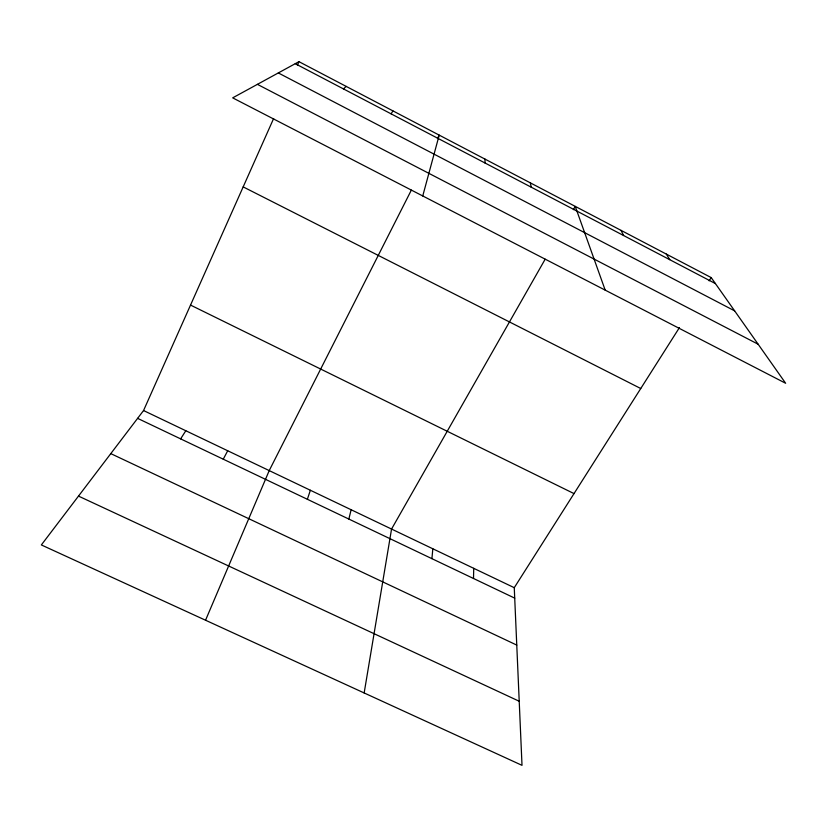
<?xml version="1.0" encoding="UTF-8"?>
<svg xmlns="http://www.w3.org/2000/svg" width="827" height="827" viewBox="0 0 827 827"><rect width="100%" height="100%" fill="white"/><g stroke="black" fill="none" stroke-linecap="round" stroke-linejoin="round"><path stroke-width="1.24" d="M484.973 162.981L485.015 159.115M473.509 578.497L473.726 568.325M431.921 558.67L432.831 548.777M364.159 692.954L391.553 529.053L545.169 259.213M348.839 519.067L351.144 509.742M422.752 195.958L439.209 135.121L437.462 138.564M307.365 499.291L310.363 490.256M205.551 620.229L269.22 470.594L411.339 190.127M679.453 327.575L514.26 587.697L522.013 765.337L41.35 544.941L143.547 410.543L273.623 118.55M297.41 65.147L298.96 61.663L711.199 277.593L785.65 383.273L232.676 97.855L298.96 61.663M223.259 459.192L227.704 450.756M573.359 209.676L575.241 206.378L605.188 290.132M391.099 113.847L392.939 110.89M709.132 280.849L711.199 277.593M180.627 438.868L185.817 430.743M343.432 88.902L346.193 86.401M78.493 496.097L519.222 701.255M110.787 453.62L516.772 645.091M137.602 418.359L514.725 598.138M143.547 410.543L514.26 587.697M190.53 305.08L574.021 493.605M243.179 186.892L640.749 388.525M257.414 84.354L758.142 344.228M295.26 63.689L715.427 283.589M278.317 72.941L734.645 310.869M666.345 254.096L669.746 259.678M621.025 230.361L623.579 235.519M530.355 182.86L531.192 187.171"/></g></svg>
